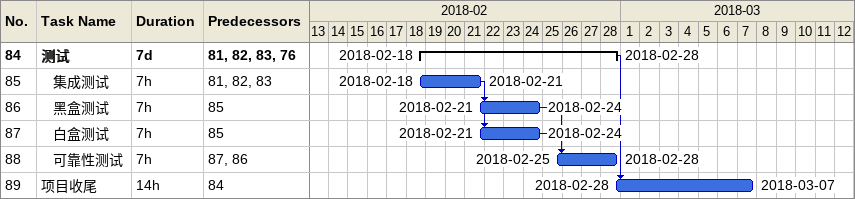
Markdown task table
| ID | Level | Task | Duration | Start | Finish | Predecessors |
|---|---|---|---|---|---|---|
| 84 | 1 | **测试** | 7d | 2018-02-18 | 2018-02-28 | 81, 82, 83, 76 |
| 85 | 2 | 集成测试 | 7h | 2018-02-18 | 2018-02-21 | 81, 82, 83 |
| 86 | 2 | 黑盒测试 | 7h | 2018-02-21 | 2018-02-24 | 85 |
| 87 | 2 | 白盒测试 | 7h | 2018-02-21 | 2018-02-24 | 85 |
| 88 | 2 | 可靠性测试 | 7h | 2018-02-25 | 2018-02-28 | 87, 86 |
| 89 | 1 | 项目收尾 | 14h | 2018-02-28 | 2018-03-07 | 84 |
